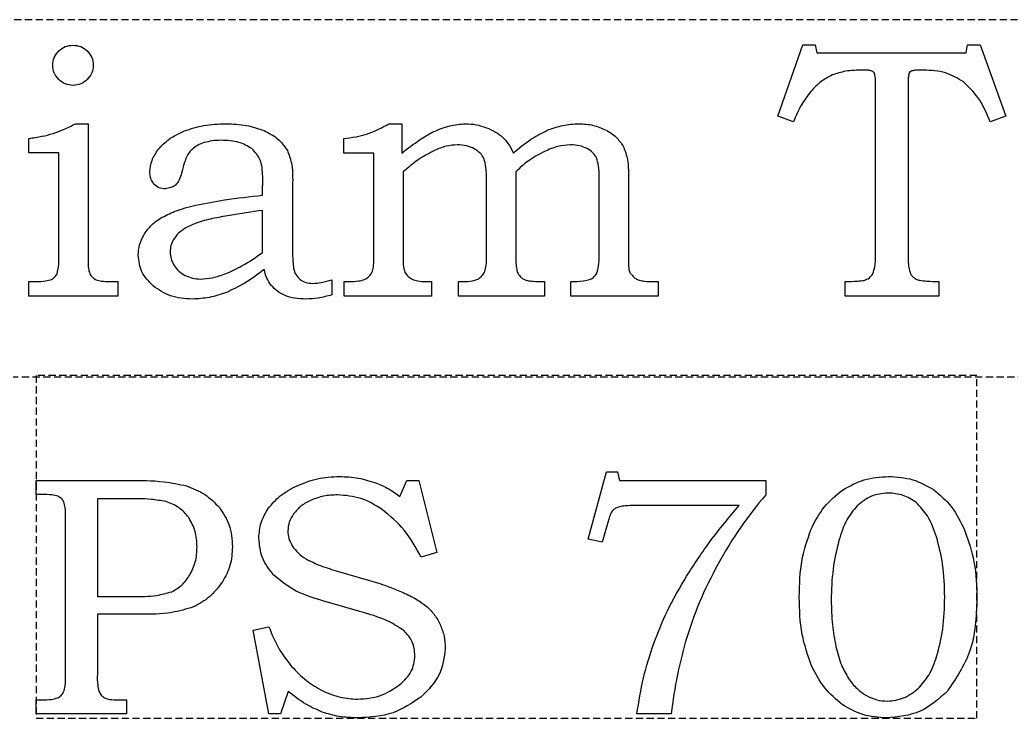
# Model space of a CAD drawing. Header units: millimetres. Extents: x -150 to 450, y -150 to 300.
# Drawn here: x 80.1 to 149.5, y 197.9 to 246.8 of the extents above; entities that cross this region are included whole.
import ezdxf

# ---------------------------------------------------------------- set-up
doc = ezdxf.new("R2010")
doc.units = ezdxf.units.MM
doc.linetypes.add('DASHED', pattern=[0.75, 0.5, -0.25])
doc.layers.get('0').update_dxf_attribs({"linetype": 'CONTINUOUS'})

msp = doc.modelspace()

# ---------------------------------------------------------------- linework, layer by layer
at = {"linetype": 'DASHED'}
for p, q in [((193.46, 246.77), (33.743, 246.77)), ((33.743, 221.77), (193.46, 221.77)), ((147.111, 221.854), (81.24, 221.854)), ((81.24, 221.854), (81.24, 197.854)), ((147.111, 197.854), (147.111, 221.854)), ((81.24, 197.854), (147.111, 197.854))]:
    msp.add_line(p, q, dxfattribs=at)
for p, q in [((133.176, 240.015), (134.934, 245.02)), ((134.934, 245.02), (135.788, 245.02)), ((135.788, 245.02), (135.91, 244.447)), ((135.91, 244.447), (146.36, 244.447)), ((146.36, 244.447), (146.457, 245.02)), ((146.457, 245.02), (147.348, 245.02)), ((147.348, 245.02), (149.143, 240.015)), ((140.012, 230.25), (140.012, 242.311)), ((142.295, 242.152), (142.295, 230.335)), ((83.994, 239.491), (84.885, 239.491)), ((84.885, 239.491), (84.885, 229.701)), ((105.952, 239.491), (106.858, 239.491)), ((106.858, 239.491), (106.858, 237.44)), ((134.275, 239.625), (133.176, 240.015)), ((149.143, 240.015), (148.044, 239.625)), ((80.722, 237.452), (80.722, 238.465)), ((102.78, 237.428), (102.78, 238.465)), ((82.834, 237.452), (80.722, 237.452)), ((82.834, 230.262), (82.834, 237.452)), ((104.892, 237.428), (102.78, 237.428)), ((104.892, 230.299), (104.892, 237.428)), ((106.943, 236.121), (106.943, 229.847)), ((114.829, 236.121), (114.829, 230.299)), ((97.102, 234.486), (97.104, 235.816)), ((99.204, 235.357), (99.204, 230.662)), ((112.778, 230.299), (112.778, 235.499)), ((120.664, 230.299), (120.664, 235.682)), ((122.715, 235.963), (122.715, 230.299)), ((97.096, 230.469), (97.096, 233.423)), ((80.722, 227.418), (80.722, 228.443)), ((80.722, 228.443), (81.223, 228.443)), ((86.399, 228.443), (86.972, 228.443)), ((86.972, 228.443), (86.972, 227.418)), ((101.95, 228.567), (101.95, 227.504)), ((102.805, 227.418), (102.805, 228.443)), ((102.805, 228.443), (103.133, 228.443)), ((108.481, 228.443), (108.933, 228.443)), ((108.933, 228.443), (108.933, 227.418)), ((110.825, 227.418), (110.825, 228.443)), ((110.825, 228.443), (111.167, 228.443)), ((116.831, 228.443), (116.831, 227.418)), ((118.686, 227.418), (118.686, 228.443)), ((124.414, 228.443), (124.802, 228.443)), ((124.802, 228.443), (124.802, 227.418)), ((137.888, 227.418), (137.888, 228.443)), ((144.455, 228.443), (144.455, 227.418)), ((86.972, 227.418), (80.722, 227.418)), ((108.933, 227.418), (102.805, 227.418)), ((116.831, 227.418), (110.825, 227.418)), ((124.802, 227.418), (118.686, 227.418)), ((144.455, 227.418), (137.888, 227.418)), ((81.25, 214.503), (87.713, 214.503)), ((81.25, 213.519), (81.25, 214.503)), ((106.703, 213.378), (107.196, 214.503)), ((107.196, 214.503), (108.042, 214.503)), ((108.042, 214.503), (109.293, 209.464)), ((119.887, 210.39), (121.176, 215.101)), ((121.176, 215.101), (121.949, 215.101)), ((121.949, 215.101), (122.09, 214.503)), ((122.09, 214.503), (132.332, 214.503)), ((132.332, 214.503), (132.332, 213.507)), ((81.637, 213.519), (81.25, 213.519)), ((85.527, 213.226), (85.527, 206.37)), ((87.582, 213.226), (85.527, 213.226)), ((130.469, 212.745), (123.168, 212.745)), ((83.301, 200.78), (83.301, 211.96)), ((121.34, 211.784), (121.281, 211.562)), ((121.281, 211.562), (120.883, 210.179)), ((120.883, 210.179), (119.887, 210.39)), ((109.293, 209.464), (108.203, 209.136)), ((102.253, 208.184), (105.31, 207.279)), ((85.527, 206.37), (88.051, 206.37)), ((104.242, 205.233), (101.313, 206.077)), ((88.519, 205.128), (85.527, 205.128)), ((85.527, 205.128), (85.527, 200.933)), ((96.449, 204.026), (97.539, 204.249)), ((97.537, 198.155), (96.449, 204.026)), ((98.899, 199.714), (98.359, 198.155)), ((81.25, 198.155), (81.25, 199.14)), ((81.25, 199.14), (81.637, 199.14)), ((87.016, 199.14), (87.578, 199.14)), ((87.578, 199.14), (87.578, 198.155)), ((87.578, 198.155), (81.25, 198.155)), ((98.359, 198.155), (97.537, 198.155)), ((125.711, 198.155), (123.309, 198.155))]:
    msp.add_line(p, q)
for points, knots in [([(82.407, 243.592), (82.424, 243.78), (82.458, 244.155), (82.701, 244.443), (82.822, 244.587)], [0, 0, 0, 0, 0.0551535, 0.1101328, 0.1101328, 0.1101328, 0.1101328]), ([(82.822, 244.587), (82.968, 244.706), (83.259, 244.945), (83.635, 244.979), (83.823, 244.996)], [0, 0, 0, 0, 0.0551011, 0.1103761, 0.1103761, 0.1103761, 0.1103761]), ([(83.823, 244.996), (84.011, 244.979), (84.387, 244.945), (84.678, 244.706), (84.824, 244.587)], [0, 0, 0, 0, 0.055275, 0.1103761, 0.1103761, 0.1103761, 0.1103761]), ([(84.824, 244.587), (84.945, 244.443), (85.187, 244.155), (85.222, 243.78), (85.239, 243.592)], [0, 0, 0, 0, 0.0549793, 0.1101328, 0.1101328, 0.1101328, 0.1101328]), ([(82.822, 242.591), (82.701, 242.737), (82.459, 243.027), (82.424, 243.404), (82.407, 243.592)], [0, 0, 0, 0, 0.0553572, 0.1106606, 0.1106606, 0.1106606, 0.1106606]), ([(85.239, 243.592), (85.222, 243.404), (85.187, 243.027), (84.945, 242.737), (84.824, 242.591)], [0, 0, 0, 0, 0.0553034, 0.1106606, 0.1106606, 0.1106606, 0.1106606]), ([(139.121, 243.25), (138.718, 243.243), (137.99, 243.231), (137.299, 243.008), (136.991, 242.909)], [0, 0, 0, 0, 0.1200859, 0.2167771, 0.2167771, 0.2167771, 0.2167771]), ([(139.749, 243.183), (139.672, 243.203), (139.466, 243.254), (139.253, 243.252), (139.121, 243.25)], [0, 0, 0, 0, 0.0238813, 0.06343709, 0.06343709, 0.06343709, 0.06343709]), ([(139.957, 242.994), (139.933, 243.033), (139.883, 243.116), (139.796, 243.16), (139.749, 243.183)], [0, 0, 0, 0, 0.01342091, 0.02857126, 0.02857126, 0.02857126, 0.02857126]), ([(140.012, 242.311), (140.014, 242.462), (140.018, 242.692), (139.973, 242.917), (139.957, 242.994)], [0, 0, 0, 0, 0.04514161, 0.06867691, 0.06867691, 0.06867691, 0.06867691]), ([(142.35, 243.006), (142.334, 242.913), (142.287, 242.63), (142.291, 242.344), (142.295, 242.152)], [0, 0, 0, 0, 0.02837684, 0.08576632, 0.08576632, 0.08576632, 0.08576632]), ([(143.381, 243.25), (143.192, 243.253), (142.909, 243.258), (142.631, 243.211), (142.539, 243.195)], [0, 0, 0, 0, 0.05647422, 0.08454915, 0.08454915, 0.08454915, 0.08454915]), ([(146.164, 242.439), (145.761, 242.675), (144.904, 243.178), (143.909, 243.225), (143.381, 243.25)], [0, 0, 0, 0, 0.1380516, 0.2937984, 0.2937984, 0.2937984, 0.2937984]), ([(83.823, 242.176), (83.635, 242.193), (83.258, 242.228), (82.967, 242.47), (82.822, 242.591)], [0, 0, 0, 0, 0.0553034, 0.1106606, 0.1106606, 0.1106606, 0.1106606]), ([(84.824, 242.591), (84.678, 242.47), (84.388, 242.228), (84.011, 242.193), (83.823, 242.176)], [0, 0, 0, 0, 0.0553572, 0.1106606, 0.1106606, 0.1106606, 0.1106606]), ([(136.991, 242.909), (136.722, 242.768), (136.153, 242.469), (135.714, 241.998), (135.483, 241.749)], [0, 0, 0, 0, 0.090309, 0.1914328, 0.1914328, 0.1914328, 0.1914328]), ([(148.044, 239.625), (147.795, 240.22), (147.349, 241.284), (146.526, 242.086), (146.164, 242.439)], [0, 0, 0, 0, 0.1912111, 0.3414482, 0.3414482, 0.3414482, 0.3414482]), ([(135.483, 241.749), (135.251, 241.443), (134.754, 240.789), (134.441, 240.03), (134.275, 239.625)], [0, 0, 0, 0, 0.1146296, 0.2452879, 0.2452879, 0.2452879, 0.2452879]), ([(82.425, 238.803), (82.673, 238.891), (83.212, 239.084), (83.72, 239.348), (83.994, 239.491)], [0, 0, 0, 0, 0.0788574, 0.1714518, 0.1714518, 0.1714518, 0.1714518]), ([(91.629, 238.984), (92.072, 239.132), (93.012, 239.445), (94.003, 239.475), (94.528, 239.491)], [0, 0, 0, 0, 0.1391088, 0.2957191, 0.2957191, 0.2957191, 0.2957191]), ([(94.528, 239.491), (95.017, 239.476), (95.933, 239.45), (96.798, 239.149), (97.202, 239.009)], [0, 0, 0, 0, 0.1454577, 0.2730525, 0.2730525, 0.2730525, 0.2730525]), ([(104.384, 238.768), (104.632, 238.858), (105.174, 239.056), (105.678, 239.338), (105.952, 239.491)], [0, 0, 0, 0, 0.0789388, 0.1728314, 0.1728314, 0.1728314, 0.1728314]), ([(109.03, 238.917), (109.414, 239.084), (110.144, 239.402), (110.937, 239.462), (111.313, 239.491)], [0, 0, 0, 0, 0.1245514, 0.2368602, 0.2368602, 0.2368602, 0.2368602]), ([(111.313, 239.491), (111.561, 239.479), (112.06, 239.455), (112.533, 239.296), (112.772, 239.216)], [0, 0, 0, 0, 0.0740191, 0.1490753, 0.1490753, 0.1490753, 0.1490753]), ([(117.032, 239.033), (117.395, 239.166), (118.111, 239.43), (118.872, 239.47), (119.248, 239.491)], [0, 0, 0, 0, 0.1152484, 0.2273757, 0.2273757, 0.2273757, 0.2273757]), ([(119.248, 239.491), (119.59, 239.475), (120.251, 239.444), (120.855, 239.175), (121.146, 239.045)], [0, 0, 0, 0, 0.1017772, 0.1965196, 0.1965196, 0.1965196, 0.1965196]), ([(80.722, 238.465), (81.035, 238.506), (81.61, 238.58), (82.169, 238.733), (82.425, 238.803)], [0, 0, 0, 0, 0.0943474, 0.1737845, 0.1737845, 0.1737845, 0.1737845]), ([(89.804, 237.702), (90.044, 237.955), (90.565, 238.504), (91.256, 238.816), (91.629, 238.984)], [0, 0, 0, 0, 0.1035262, 0.2249058, 0.2249058, 0.2249058, 0.2249058]), ([(97.202, 239.009), (97.544, 238.837), (98.202, 238.507), (98.631, 237.911), (98.838, 237.625)], [0, 0, 0, 0, 0.1128854, 0.2171087, 0.2171087, 0.2171087, 0.2171087]), ([(106.858, 237.44), (107.262, 237.758), (107.953, 238.302), (108.715, 238.737), (109.03, 238.917)], [0, 0, 0, 0, 0.1542382, 0.2630474, 0.2630474, 0.2630474, 0.2630474]), ([(112.772, 239.216), (112.993, 239.124), (113.407, 238.951), (113.756, 238.67), (113.919, 238.538)], [0, 0, 0, 0, 0.0713232, 0.1338561, 0.1338561, 0.1338561, 0.1338561]), ([(114.658, 237.44), (115.057, 237.781), (115.787, 238.405), (116.643, 238.837), (117.032, 239.033)], [0, 0, 0, 0, 0.1567405, 0.2868372, 0.2868372, 0.2868372, 0.2868372]), ([(121.146, 239.045), (121.398, 238.894), (121.877, 238.606), (122.193, 238.146), (122.342, 237.928)], [0, 0, 0, 0, 0.0870416, 0.1653733, 0.1653733, 0.1653733, 0.1653733]), ([(93.006, 238.166), (92.847, 238.109), (92.547, 238.003), (92.297, 237.806), (92.18, 237.714)], [0, 0, 0, 0, 0.05028474, 0.09467645, 0.09467645, 0.09467645, 0.09467645]), ([(94.205, 238.331), (93.99, 238.326), (93.583, 238.316), (93.191, 238.214), (93.006, 238.166)], [0, 0, 0, 0, 0.0643477, 0.1213646, 0.1213646, 0.1213646, 0.1213646]), ([(96.346, 237.751), (96.048, 237.92), (95.386, 238.294), (94.624, 238.318), (94.205, 238.331)], [0, 0, 0, 0, 0.1012593, 0.2247578, 0.2247578, 0.2247578, 0.2247578]), ([(102.78, 238.465), (103.069, 238.497), (103.611, 238.557), (104.138, 238.7), (104.384, 238.768)], [0, 0, 0, 0, 0.0868244, 0.1634423, 0.1634423, 0.1634423, 0.1634423]), ([(113.919, 238.538), (114.061, 238.385), (114.365, 238.058), (114.556, 237.654), (114.658, 237.44)], [0, 0, 0, 0, 0.062265, 0.1330673, 0.1330673, 0.1330673, 0.1330673]), ([(89.206, 236.121), (89.236, 236.395), (89.299, 236.972), (89.63, 237.45), (89.804, 237.702)], [0, 0, 0, 0, 0.0811924, 0.1714136, 0.1714136, 0.1714136, 0.1714136]), ([(92.18, 237.714), (92.084, 237.617), (91.894, 237.425), (91.778, 237.181), (91.721, 237.061)], [0, 0, 0, 0, 0.0409062, 0.08032327, 0.08032327, 0.08032327, 0.08032327]), ([(97.104, 235.816), (97.088, 236.223), (97.057, 236.961), (96.566, 237.506), (96.346, 237.751)], [0, 0, 0, 0, 0.1176573, 0.2136819, 0.2136819, 0.2136819, 0.2136819]), ([(98.838, 237.625), (98.943, 237.335), (99.209, 236.606), (99.206, 235.826), (99.204, 235.357)], [0, 0, 0, 0, 0.0919957, 0.2312997, 0.2312997, 0.2312997, 0.2312997]), ([(109.145, 237.623), (108.752, 237.416), (107.962, 236.999), (107.284, 236.415), (106.943, 236.121)], [0, 0, 0, 0, 0.1326912, 0.267265, 0.267265, 0.267265, 0.267265]), ([(110.747, 238.013), (110.478, 237.995), (109.921, 237.958), (109.409, 237.737), (109.145, 237.623)], [0, 0, 0, 0, 0.0804177, 0.16602, 0.16602, 0.16602, 0.16602]), ([(111.922, 237.733), (111.743, 237.815), (111.371, 237.985), (110.961, 238.004), (110.747, 238.013)], [0, 0, 0, 0, 0.0583643, 0.1217467, 0.1217467, 0.1217467, 0.1217467]), ([(112.601, 237.049), (112.523, 237.181), (112.355, 237.466), (112.073, 237.64), (111.922, 237.733)], [0, 0, 0, 0, 0.04532107, 0.09763876, 0.09763876, 0.09763876, 0.09763876]), ([(116.835, 237.55), (116.443, 237.342), (115.711, 236.954), (115.109, 236.386), (114.829, 236.121)], [0, 0, 0, 0, 0.1322531, 0.2472532, 0.2472532, 0.2472532, 0.2472532]), ([(118.658, 238.013), (118.357, 237.99), (117.723, 237.942), (117.141, 237.685), (116.835, 237.55)], [0, 0, 0, 0, 0.0897493, 0.1892958, 0.1892958, 0.1892958, 0.1892958]), ([(119.826, 237.751), (119.653, 237.828), (119.281, 237.991), (118.874, 238.006), (118.658, 238.013)], [0, 0, 0, 0, 0.0563052, 0.1207129, 0.1207129, 0.1207129, 0.1207129]), ([(120.48, 237.098), (120.403, 237.225), (120.238, 237.496), (119.969, 237.663), (119.826, 237.751)], [0, 0, 0, 0, 0.04402073, 0.0936171, 0.0936171, 0.0936171, 0.0936171]), ([(122.342, 237.928), (122.45, 237.655), (122.7, 237.026), (122.709, 236.347), (122.715, 235.963)], [0, 0, 0, 0, 0.0872895, 0.2015, 0.2015, 0.2015, 0.2015]), ([(91.721, 237.061), (91.686, 236.953), (91.574, 236.611), (91.487, 236.262), (91.428, 236.024)], [0, 0, 0, 0, 0.034267, 0.1078584, 0.1078584, 0.1078584, 0.1078584]), ([(112.778, 235.499), (112.78, 235.822), (112.784, 236.347), (112.652, 236.854), (112.601, 237.049)], [0, 0, 0, 0, 0.0962326, 0.1566153, 0.1566153, 0.1566153, 0.1566153]), ([(120.664, 235.682), (120.665, 235.973), (120.667, 236.455), (120.533, 236.916), (120.48, 237.098)], [0, 0, 0, 0, 0.0867912, 0.1434204, 0.1434204, 0.1434204, 0.1434204]), ([(89.505, 235.249), (89.418, 235.371), (89.233, 235.631), (89.215, 235.952), (89.206, 236.121)], [0, 0, 0, 0, 0.04412139, 0.09397118, 0.09397118, 0.09397118, 0.09397118]), ([(91.428, 236.024), (91.327, 235.704), (91.142, 235.122), (90.557, 234.986), (90.293, 234.925)], [0, 0, 0, 0, 0.0926755, 0.1689017, 0.1689017, 0.1689017, 0.1689017]), ([(90.293, 234.925), (90.139, 234.937), (89.841, 234.96), (89.615, 235.154), (89.505, 235.249)], [0, 0, 0, 0, 0.04483332, 0.08712247, 0.08712247, 0.08712247, 0.08712247]), ([(92.421, 233.778), (93.091, 233.91), (94.641, 234.217), (96.211, 234.388), (97.102, 234.486)], [0, 0, 0, 0, 0.2047579, 0.4735999, 0.4735999, 0.4735999, 0.4735999]), ([(89.947, 232.874), (90.28, 233.047), (91.064, 233.455), (91.926, 233.66), (92.421, 233.778)], [0, 0, 0, 0, 0.1121767, 0.2643152, 0.2643152, 0.2643152, 0.2643152]), ([(97.096, 233.423), (96.33, 233.314), (95.158, 233.146), (93.994, 232.926), (93.59, 232.85)], [0, 0, 0, 0, 0.231981, 0.3552327, 0.3552327, 0.3552327, 0.3552327]), ([(88.773, 231.69), (88.925, 231.911), (89.243, 232.377), (89.704, 232.703), (89.947, 232.874)], [0, 0, 0, 0, 0.0796925, 0.167882, 0.167882, 0.167882, 0.167882]), ([(93.59, 232.85), (93.203, 232.76), (92.542, 232.607), (91.936, 232.304), (91.685, 232.178)], [0, 0, 0, 0, 0.1186128, 0.2026349, 0.2026349, 0.2026349, 0.2026349]), ([(91.685, 232.178), (91.512, 232.061), (91.193, 231.846), (90.969, 231.534), (90.866, 231.391)], [0, 0, 0, 0, 0.0621331, 0.11435, 0.11435, 0.11435, 0.11435]), ([(88.388, 230.274), (88.405, 230.521), (88.439, 231.018), (88.661, 231.465), (88.773, 231.69)], [0, 0, 0, 0, 0.0732668, 0.148037, 0.148037, 0.148037, 0.148037]), ([(90.866, 231.391), (90.795, 231.249), (90.654, 230.966), (90.633, 230.651), (90.622, 230.494)], [0, 0, 0, 0, 0.04718138, 0.0938146, 0.0938146, 0.0938146, 0.0938146]), ([(90.622, 230.494), (90.635, 230.335), (90.661, 230.008), (90.817, 229.72), (90.897, 229.572)], [0, 0, 0, 0, 0.04734574, 0.09713228, 0.09713228, 0.09713228, 0.09713228]), ([(94.531, 228.993), (94.917, 229.169), (95.817, 229.582), (96.631, 230.147), (97.096, 230.469)], [0, 0, 0, 0, 0.127135, 0.2965122, 0.2965122, 0.2965122, 0.2965122]), ([(99.204, 230.662), (99.202, 230.387), (99.2, 229.95), (99.247, 229.517), (99.265, 229.358)], [0, 0, 0, 0, 0.0826357, 0.1307142, 0.1307142, 0.1307142, 0.1307142]), ([(82.718, 229.005), (82.751, 229.154), (82.844, 229.567), (82.838, 229.991), (82.834, 230.262)], [0, 0, 0, 0, 0.0456962, 0.1266197, 0.1266197, 0.1266197, 0.1266197]), ([(89.438, 228.126), (89.132, 228.437), (88.541, 229.037), (88.438, 229.872), (88.388, 230.274)], [0, 0, 0, 0, 0.1268739, 0.2451782, 0.2451782, 0.2451782, 0.2451782]), ([(104.795, 229.163), (104.823, 229.294), (104.902, 229.668), (104.896, 230.05), (104.892, 230.299)], [0, 0, 0, 0, 0.0400354, 0.1142328, 0.1142328, 0.1142328, 0.1142328]), ([(106.943, 229.847), (106.944, 229.682), (106.946, 229.398), (107.051, 229.134), (107.096, 229.023)], [0, 0, 0, 0, 0.04882479, 0.08443568, 0.08443568, 0.08443568, 0.08443568]), ([(112.656, 229.139), (112.691, 229.282), (112.784, 229.662), (112.78, 230.054), (112.778, 230.299)], [0, 0, 0, 0, 0.043993, 0.1169938, 0.1169938, 0.1169938, 0.1169938]), ([(114.829, 230.299), (114.827, 230.065), (114.824, 229.695), (114.885, 229.329), (114.908, 229.194)], [0, 0, 0, 0, 0.0697609, 0.1109342, 0.1109342, 0.1109342, 0.1109342]), ([(120.511, 229.054), (120.555, 229.209), (120.67, 229.615), (120.666, 230.038), (120.664, 230.299)], [0, 0, 0, 0, 0.0483704, 0.1259788, 0.1259788, 0.1259788, 0.1259788]), ([(122.715, 230.299), (122.712, 230.063), (122.708, 229.717), (122.741, 229.372), (122.751, 229.261)], [0, 0, 0, 0, 0.0705015, 0.1038777, 0.1038777, 0.1038777, 0.1038777]), ([(139.829, 228.984), (139.882, 229.146), (140.016, 229.555), (140.013, 229.988), (140.012, 230.25)], [0, 0, 0, 0, 0.0507455, 0.1286189, 0.1286189, 0.1286189, 0.1286189]), ([(142.295, 230.335), (142.293, 230.099), (142.291, 229.718), (142.36, 229.343), (142.386, 229.2)], [0, 0, 0, 0, 0.0705328, 0.1141069, 0.1141069, 0.1141069, 0.1141069]), ([(84.885, 229.701), (84.887, 229.549), (84.89, 229.283), (84.989, 229.037), (85.031, 228.931)], [0, 0, 0, 0, 0.04501007, 0.07888458, 0.07888458, 0.07888458, 0.07888458]), ([(90.897, 229.572), (91, 229.431), (91.209, 229.143), (91.516, 228.962), (91.673, 228.87)], [0, 0, 0, 0, 0.0518075, 0.1056279, 0.1056279, 0.1056279, 0.1056279]), ([(97.214, 229.285), (96.76, 228.941), (95.933, 228.312), (94.991, 227.873), (94.565, 227.674)], [0, 0, 0, 0, 0.1702566, 0.3108314, 0.3108314, 0.3108314, 0.3108314]), ([(97.702, 228.169), (97.587, 228.335), (97.351, 228.675), (97.26, 229.079), (97.214, 229.285)], [0, 0, 0, 0, 0.0601098, 0.1229272, 0.1229272, 0.1229272, 0.1229272]), ([(99.265, 229.358), (99.314, 229.197), (99.406, 228.895), (99.63, 228.674), (99.735, 228.571)], [0, 0, 0, 0, 0.04945462, 0.09290689, 0.09290689, 0.09290689, 0.09290689]), ([(104.237, 228.577), (104.357, 228.648), (104.6, 228.79), (104.73, 229.038), (104.795, 229.163)], [0, 0, 0, 0, 0.04099304, 0.08240005, 0.08240005, 0.08240005, 0.08240005]), ([(112.186, 228.614), (112.281, 228.681), (112.479, 228.819), (112.595, 229.03), (112.656, 229.139)], [0, 0, 0, 0, 0.03438784, 0.07129172, 0.07129172, 0.07129172, 0.07129172]), ([(114.908, 229.194), (114.939, 229.11), (114.999, 228.946), (115.118, 228.818), (115.177, 228.754)], [0, 0, 0, 0, 0.02636902, 0.0519638, 0.0519638, 0.0519638, 0.0519638]), ([(122.751, 229.261), (122.778, 229.183), (122.836, 229.02), (122.951, 228.89), (123.012, 228.822)], [0, 0, 0, 0, 0.02452154, 0.05153655, 0.05153655, 0.05153655, 0.05153655]), ([(142.386, 229.2), (142.418, 229.11), (142.476, 228.943), (142.594, 228.81), (142.649, 228.748)], [0, 0, 0, 0, 0.02823041, 0.05268116, 0.05268116, 0.05268116, 0.05268116]), ([(81.223, 228.443), (81.453, 228.441), (81.827, 228.438), (82.184, 228.547), (82.321, 228.59)], [0, 0, 0, 0, 0.0684574, 0.1113908, 0.1113908, 0.1113908, 0.1113908]), ([(82.321, 228.59), (82.408, 228.643), (82.577, 228.746), (82.672, 228.92), (82.718, 229.005)], [0, 0, 0, 0, 0.02978592, 0.05831006, 0.05831006, 0.05831006, 0.05831006]), ([(85.031, 228.931), (85.085, 228.852), (85.191, 228.694), (85.357, 228.604), (85.44, 228.559)], [0, 0, 0, 0, 0.02823907, 0.05604609, 0.05604609, 0.05604609, 0.05604609]), ([(85.44, 228.559), (85.563, 228.526), (85.876, 228.441), (86.201, 228.442), (86.399, 228.443)], [0, 0, 0, 0, 0.03808528, 0.09690311, 0.09690311, 0.09690311, 0.09690311]), ([(91.673, 228.87), (91.842, 228.796), (92.181, 228.646), (92.551, 228.625), (92.736, 228.614)], [0, 0, 0, 0, 0.0550775, 0.1101165, 0.1101165, 0.1101165, 0.1101165]), ([(92.736, 228.614), (93.02, 228.634), (93.635, 228.678), (94.218, 228.882), (94.531, 228.993)], [0, 0, 0, 0, 0.0851064, 0.1842259, 0.1842259, 0.1842259, 0.1842259]), ([(99.735, 228.571), (99.86, 228.495), (100.127, 228.332), (100.441, 228.317), (100.608, 228.309)], [0, 0, 0, 0, 0.04332361, 0.09243842, 0.09243842, 0.09243842, 0.09243842]), ([(100.608, 228.309), (100.814, 228.323), (101.272, 228.355), (101.71, 228.492), (101.95, 228.567)], [0, 0, 0, 0, 0.0619827, 0.1371528, 0.1371528, 0.1371528, 0.1371528]), ([(103.133, 228.443), (103.366, 228.441), (103.741, 228.437), (104.101, 228.539), (104.237, 228.577)], [0, 0, 0, 0, 0.0695562, 0.1117364, 0.1117364, 0.1117364, 0.1117364]), ([(107.096, 229.023), (107.156, 228.939), (107.284, 228.761), (107.477, 228.657), (107.578, 228.602)], [0, 0, 0, 0, 0.03077059, 0.06475695, 0.06475695, 0.06475695, 0.06475695]), ([(107.578, 228.602), (107.707, 228.556), (107.998, 228.452), (108.308, 228.446), (108.481, 228.443)], [0, 0, 0, 0, 0.04083544, 0.09225824, 0.09225824, 0.09225824, 0.09225824]), ([(111.167, 228.443), (111.374, 228.443), (111.725, 228.443), (112.052, 228.565), (112.186, 228.614)], [0, 0, 0, 0, 0.0616412, 0.1040598, 0.1040598, 0.1040598, 0.1040598]), ([(115.616, 228.51), (115.759, 228.491), (116.162, 228.437), (116.568, 228.441), (116.831, 228.443)], [0, 0, 0, 0, 0.0431719, 0.1217725, 0.1217725, 0.1217725, 0.1217725]), ([(118.686, 228.443), (118.977, 228.443), (119.437, 228.443), (119.883, 228.555), (120.047, 228.596)], [0, 0, 0, 0, 0.0866304, 0.1373911, 0.1373911, 0.1373911, 0.1373911]), ([(120.047, 228.596), (120.145, 228.65), (120.341, 228.761), (120.454, 228.955), (120.511, 229.054)], [0, 0, 0, 0, 0.03284186, 0.06624328, 0.06624328, 0.06624328, 0.06624328]), ([(123.012, 228.822), (123.08, 228.758), (123.214, 228.632), (123.384, 228.563), (123.467, 228.529)], [0, 0, 0, 0, 0.02776451, 0.05452608, 0.05452608, 0.05452608, 0.05452608]), ([(123.467, 228.529), (123.588, 228.504), (123.9, 228.441), (124.219, 228.442), (124.414, 228.443)], [0, 0, 0, 0, 0.03696628, 0.09526063, 0.09526063, 0.09526063, 0.09526063]), ([(137.888, 228.443), (138.18, 228.444), (138.625, 228.445), (139.067, 228.498), (139.218, 228.517)], [0, 0, 0, 0, 0.0876199, 0.1333571, 0.1333571, 0.1333571, 0.1333571]), ([(139.218, 228.517), (139.349, 228.565), (139.602, 228.657), (139.755, 228.878), (139.829, 228.984)], [0, 0, 0, 0, 0.04072427, 0.07853885, 0.07853885, 0.07853885, 0.07853885]), ([(142.649, 228.748), (142.714, 228.699), (142.855, 228.591), (143.027, 228.547), (143.119, 228.523)], [0, 0, 0, 0, 0.02441883, 0.05259847, 0.05259847, 0.05259847, 0.05259847]), ([(143.119, 228.523), (143.28, 228.502), (143.723, 228.447), (144.17, 228.445), (144.455, 228.443)], [0, 0, 0, 0, 0.0486643, 0.1340004, 0.1340004, 0.1340004, 0.1340004]), ([(92.173, 227.21), (91.648, 227.24), (90.65, 227.296), (89.828, 227.859), (89.438, 228.126)], [0, 0, 0, 0, 0.154295, 0.2932894, 0.2932894, 0.2932894, 0.2932894]), ([(98.673, 227.454), (98.485, 227.544), (98.116, 227.72), (97.839, 228.021), (97.702, 228.169)], [0, 0, 0, 0, 0.0616836, 0.121472, 0.121472, 0.121472, 0.121472]), ([(94.565, 227.674), (94.172, 227.539), (93.396, 227.272), (92.577, 227.231), (92.173, 227.21)], [0, 0, 0, 0, 0.123999, 0.2447962, 0.2447962, 0.2447962, 0.2447962]), ([(100.131, 227.21), (99.863, 227.217), (99.365, 227.229), (98.891, 227.383), (98.673, 227.454)], [0, 0, 0, 0, 0.0800365, 0.1485974, 0.1485974, 0.1485974, 0.1485974]), ([(101.95, 227.504), (101.632, 227.418), (101.035, 227.258), (100.419, 227.226), (100.131, 227.21)], [0, 0, 0, 0, 0.0986159, 0.1846834, 0.1846834, 0.1846834, 0.1846834]), ([(87.713, 214.503), (88.545, 214.507), (89.912, 214.513), (91.248, 214.236), (91.771, 214.128)], [0, 0, 0, 0, 0.2488293, 0.4084901, 0.4084901, 0.4084901, 0.4084901]), ([(99.508, 214.14), (99.977, 214.328), (100.932, 214.711), (101.961, 214.759), (102.484, 214.784)], [0, 0, 0, 0, 0.150365, 0.3064722, 0.3064722, 0.3064722, 0.3064722]), ([(102.484, 214.784), (102.931, 214.765), (103.82, 214.727), (104.666, 214.452), (105.086, 214.315)], [0, 0, 0, 0, 0.133523, 0.2654424, 0.2654424, 0.2654424, 0.2654424]), ([(137.711, 213.835), (138.202, 214.112), (139.203, 214.676), (140.35, 214.748), (140.934, 214.784)], [0, 0, 0, 0, 0.1668312, 0.339853, 0.339853, 0.339853, 0.339853]), ([(140.934, 214.784), (141.51, 214.75), (142.632, 214.684), (143.61, 214.133), (144.086, 213.864)], [0, 0, 0, 0, 0.1706008, 0.3322549, 0.3322549, 0.3322549, 0.3322549]), ([(91.771, 214.128), (92.214, 213.955), (93.092, 213.613), (93.75, 212.938), (94.076, 212.605)], [0, 0, 0, 0, 0.1409803, 0.279129, 0.279129, 0.279129, 0.279129]), ([(97.492, 212.54), (97.754, 212.852), (98.316, 213.521), (99.093, 213.924), (99.508, 214.14)], [0, 0, 0, 0, 0.1209206, 0.259572, 0.259572, 0.259572, 0.259572]), ([(105.086, 214.315), (105.374, 214.194), (105.952, 213.949), (106.452, 213.569), (106.703, 213.378)], [0, 0, 0, 0, 0.0933094, 0.1875853, 0.1875853, 0.1875853, 0.1875853]), ([(135.49, 211.058), (135.775, 211.623), (136.322, 212.706), (137.262, 213.47), (137.711, 213.835)], [0, 0, 0, 0, 0.1874343, 0.3591828, 0.3591828, 0.3591828, 0.3591828]), ([(144.086, 213.864), (144.523, 213.493), (145.464, 212.693), (145.994, 211.575), (146.277, 210.976)], [0, 0, 0, 0, 0.169998, 0.3662798, 0.3662798, 0.3662798, 0.3662798]), ([(82.768, 213.395), (82.626, 213.43), (82.256, 213.524), (81.873, 213.521), (81.637, 213.519)], [0, 0, 0, 0, 0.0436291, 0.1141562, 0.1141562, 0.1141562, 0.1141562]), ([(83.178, 213.005), (83.129, 213.088), (83.03, 213.257), (82.856, 213.348), (82.768, 213.395)], [0, 0, 0, 0, 0.02827258, 0.05759297, 0.05759297, 0.05759297, 0.05759297]), ([(90.328, 213.026), (89.983, 213.084), (89.074, 213.234), (88.153, 213.229), (87.582, 213.226)], [0, 0, 0, 0, 0.1049493, 0.2758181, 0.2758181, 0.2758181, 0.2758181]), ([(100.502, 213.127), (100.251, 213.001), (99.777, 212.765), (99.434, 212.362), (99.273, 212.173)], [0, 0, 0, 0, 0.0832175, 0.1569704, 0.1569704, 0.1569704, 0.1569704]), ([(102.351, 213.495), (102.022, 213.482), (101.386, 213.457), (100.789, 213.234), (100.502, 213.127)], [0, 0, 0, 0, 0.0981636, 0.1896358, 0.1896358, 0.1896358, 0.1896358]), ([(105.464, 212.476), (104.985, 212.773), (104.029, 213.365), (102.909, 213.452), (102.351, 213.495)], [0, 0, 0, 0, 0.1666425, 0.3318905, 0.3318905, 0.3318905, 0.3318905]), ([(132.332, 213.507), (131.727, 212.765), (130.487, 211.242), (129.503, 209.543), (128.998, 208.673)], [0, 0, 0, 0, 0.2867585, 0.5880408, 0.5880408, 0.5880408, 0.5880408]), ([(140.875, 213.624), (140.479, 213.585), (139.675, 213.505), (139.048, 212.993), (138.731, 212.733)], [0, 0, 0, 0, 0.1166945, 0.2368704, 0.2368704, 0.2368704, 0.2368704]), ([(142.873, 212.956), (142.576, 213.151), (141.97, 213.549), (141.245, 213.599), (140.875, 213.624)], [0, 0, 0, 0, 0.1046202, 0.2138633, 0.2138633, 0.2138633, 0.2138633]), ([(83.301, 211.96), (83.303, 212.179), (83.306, 212.533), (83.213, 212.874), (83.178, 213.005)], [0, 0, 0, 0, 0.065162, 0.105637, 0.105637, 0.105637, 0.105637]), ([(91.925, 211.907), (91.71, 212.161), (91.276, 212.673), (90.646, 212.908), (90.328, 213.026)], [0, 0, 0, 0, 0.0979658, 0.1978966, 0.1978966, 0.1978966, 0.1978966]), ([(94.076, 212.605), (94.34, 212.209), (94.896, 211.381), (94.954, 210.384), (94.984, 209.862)], [0, 0, 0, 0, 0.1401565, 0.2936062, 0.2936062, 0.2936062, 0.2936062]), ([(96.836, 210.46), (96.864, 210.829), (96.921, 211.573), (97.301, 212.216), (97.492, 212.54)], [0, 0, 0, 0, 0.1094881, 0.2207254, 0.2207254, 0.2207254, 0.2207254]), ([(108.203, 209.136), (107.841, 209.799), (107.137, 211.085), (106.011, 212.022), (105.464, 212.476)], [0, 0, 0, 0, 0.2243243, 0.4353876, 0.4353876, 0.4353876, 0.4353876]), ([(122.078, 212.663), (121.988, 212.634), (121.818, 212.579), (121.684, 212.461), (121.621, 212.405)], [0, 0, 0, 0, 0.02812672, 0.05297392, 0.05297392, 0.05297392, 0.05297392]), ([(123.168, 212.745), (122.944, 212.746), (122.578, 212.748), (122.218, 212.687), (122.078, 212.663)], [0, 0, 0, 0, 0.0671209, 0.1094647, 0.1094647, 0.1094647, 0.1094647]), ([(126.783, 207.794), (127.327, 208.632), (128.449, 210.361), (129.782, 211.934), (130.469, 212.745)], [0, 0, 0, 0, 0.299312, 0.6177898, 0.6177898, 0.6177898, 0.6177898]), ([(138.731, 212.733), (138.468, 212.413), (137.878, 211.69), (137.605, 210.794), (137.453, 210.296)], [0, 0, 0, 0, 0.1231199, 0.27753, 0.27753, 0.27753, 0.27753]), ([(144.285, 210.554), (144.108, 211.065), (143.796, 211.964), (143.151, 212.657), (142.873, 212.956)], [0, 0, 0, 0, 0.1601293, 0.2813464, 0.2813464, 0.2813464, 0.2813464]), ([(92.512, 209.851), (92.493, 210.236), (92.457, 210.968), (92.096, 211.605), (91.925, 211.907)], [0, 0, 0, 0, 0.1138887, 0.2165322, 0.2165322, 0.2165322, 0.2165322]), ([(99.273, 212.173), (99.154, 211.982), (98.925, 211.615), (98.883, 211.186), (98.863, 210.98)], [0, 0, 0, 0, 0.0665909, 0.1277126, 0.1277126, 0.1277126, 0.1277126]), ([(121.621, 212.405), (121.566, 212.326), (121.435, 212.137), (121.375, 211.914), (121.34, 211.784)], [0, 0, 0, 0, 0.02869456, 0.06862532, 0.06862532, 0.06862532, 0.06862532]), ([(134.676, 206.335), (134.695, 207.22), (134.73, 208.837), (135.253, 210.366), (135.49, 211.058)], [0, 0, 0, 0, 0.2635805, 0.4817777, 0.4817777, 0.4817777, 0.4817777]), ([(97.844, 207.905), (97.55, 208.287), (96.969, 209.043), (96.88, 209.991), (96.836, 210.46)], [0, 0, 0, 0, 0.1414247, 0.2796773, 0.2796773, 0.2796773, 0.2796773]), ([(98.863, 210.98), (98.878, 210.796), (98.907, 210.419), (99.088, 210.086), (99.18, 209.915)], [0, 0, 0, 0, 0.0546838, 0.1121696, 0.1121696, 0.1121696, 0.1121696]), ([(144.859, 206.335), (144.844, 207.105), (144.815, 208.535), (144.452, 209.916), (144.285, 210.554)], [0, 0, 0, 0, 0.2301356, 0.4270892, 0.4270892, 0.4270892, 0.4270892]), ([(146.277, 210.976), (146.523, 210.256), (147.051, 208.712), (147.097, 207.079), (147.121, 206.206)], [0, 0, 0, 0, 0.2266876, 0.4868215, 0.4868215, 0.4868215, 0.4868215]), ([(92.007, 207.888), (92.154, 208.185), (92.46, 208.804), (92.494, 209.493), (92.512, 209.851)], [0, 0, 0, 0, 0.0985288, 0.2046044, 0.2046044, 0.2046044, 0.2046044]), ([(94.984, 209.862), (94.96, 209.412), (94.912, 208.543), (94.494, 207.781), (94.292, 207.413)], [0, 0, 0, 0, 0.1332577, 0.2574285, 0.2574285, 0.2574285, 0.2574285]), ([(99.18, 209.915), (99.305, 209.745), (99.57, 209.385), (99.944, 209.139), (100.142, 209.009)], [0, 0, 0, 0, 0.062712, 0.1331028, 0.1331028, 0.1331028, 0.1331028]), ([(137.453, 210.296), (137.296, 209.633), (136.969, 208.254), (136.933, 206.836), (136.914, 206.101)], [0, 0, 0, 0, 0.2038539, 0.4239933, 0.4239933, 0.4239933, 0.4239933]), ([(100.142, 209.009), (100.422, 208.867), (101.099, 208.527), (101.827, 208.31), (102.253, 208.184)], [0, 0, 0, 0, 0.0940547, 0.2270203, 0.2270203, 0.2270203, 0.2270203]), ([(128.998, 208.673), (128.53, 207.771), (127.607, 205.993), (126.989, 204.087), (126.684, 203.147)], [0, 0, 0, 0, 0.3041869, 0.5999632, 0.5999632, 0.5999632, 0.5999632]), ([(90.733, 206.71), (90.982, 206.849), (91.5, 207.14), (91.833, 207.632), (92.007, 207.888)], [0, 0, 0, 0, 0.0842374, 0.1755982, 0.1755982, 0.1755982, 0.1755982]), ([(101.313, 206.077), (100.586, 206.299), (99.309, 206.689), (98.285, 207.539), (97.844, 207.905)], [0, 0, 0, 0, 0.2250221, 0.395534, 0.395534, 0.395534, 0.395534]), ([(124.463, 203.042), (124.771, 203.826), (125.418, 205.471), (126.314, 206.996), (126.783, 207.794)], [0, 0, 0, 0, 0.2523389, 0.5295409, 0.5295409, 0.5295409, 0.5295409]), ([(94.292, 207.413), (94.007, 207.033), (93.459, 206.299), (92.655, 205.861), (92.268, 205.649)], [0, 0, 0, 0, 0.1406686, 0.271262, 0.271262, 0.271262, 0.271262]), ([(105.31, 207.279), (105.541, 207.202), (106.096, 207.016), (106.632, 206.782), (106.945, 206.646)], [0, 0, 0, 0, 0.07304, 0.1753275, 0.1753275, 0.1753275, 0.1753275]), ([(88.051, 206.37), (88.598, 206.369), (89.509, 206.366), (90.384, 206.612), (90.733, 206.71)], [0, 0, 0, 0, 0.162952, 0.271488, 0.271488, 0.271488, 0.271488]), ([(106.945, 206.646), (107.27, 206.497), (107.863, 206.227), (108.38, 205.833), (108.614, 205.655)], [0, 0, 0, 0, 0.1068242, 0.1946511, 0.1946511, 0.1946511, 0.1946511]), ([(135.508, 201.601), (135.266, 202.299), (134.735, 203.831), (134.697, 205.453), (134.676, 206.335)], [0, 0, 0, 0, 0.2205363, 0.4832751, 0.4832751, 0.4832751, 0.4832751]), ([(144.297, 202.151), (144.461, 202.794), (144.811, 204.166), (144.843, 205.582), (144.859, 206.335)], [0, 0, 0, 0, 0.1981944, 0.423341, 0.423341, 0.423341, 0.423341]), ([(147.121, 206.206), (147.066, 204.937), (146.963, 202.586), (145.651, 200.643), (145.047, 199.749)], [0, 0, 0, 0, 0.372475, 0.6900436, 0.6900436, 0.6900436, 0.6900436]), ([(92.268, 205.649), (91.761, 205.498), (90.54, 205.135), (89.264, 205.131), (88.519, 205.128)], [0, 0, 0, 0, 0.15818, 0.3801849, 0.3801849, 0.3801849, 0.3801849]), ([(108.614, 205.655), (108.803, 205.47), (109.185, 205.095), (109.428, 204.618), (109.551, 204.377)], [0, 0, 0, 0, 0.0788053, 0.1594421, 0.1594421, 0.1594421, 0.1594421]), ([(136.914, 206.101), (136.925, 205.533), (136.947, 204.447), (137.151, 203.381), (137.248, 202.872)], [0, 0, 0, 0, 0.1699807, 0.3250927, 0.3250927, 0.3250927, 0.3250927]), ([(107.008, 203.968), (106.656, 204.202), (105.804, 204.77), (104.82, 205.062), (104.242, 205.233)], [0, 0, 0, 0, 0.1262147, 0.3056303, 0.3056303, 0.3056303, 0.3056303]), ([(97.539, 204.249), (97.748, 203.734), (98.152, 202.74), (98.81, 201.892), (99.127, 201.483)], [0, 0, 0, 0, 0.165884, 0.3202483, 0.3202483, 0.3202483, 0.3202483]), ([(109.551, 204.377), (109.65, 204.117), (109.851, 203.59), (109.877, 203.027), (109.891, 202.741)], [0, 0, 0, 0, 0.0827387, 0.1680319, 0.1680319, 0.1680319, 0.1680319]), ([(107.77, 202.222), (107.739, 202.56), (107.68, 203.227), (107.23, 203.723), (107.008, 203.968)], [0, 0, 0, 0, 0.0988247, 0.1952154, 0.1952154, 0.1952154, 0.1952154]), ([(109.891, 202.741), (109.809, 202.103), (109.638, 200.773), (108.683, 199.827), (108.186, 199.334)], [0, 0, 0, 0, 0.1874067, 0.3908016, 0.3908016, 0.3908016, 0.3908016]), ([(123.309, 198.155), (123.442, 199.003), (123.701, 200.662), (124.213, 202.261), (124.463, 203.042)], [0, 0, 0, 0, 0.2570609, 0.5027855, 0.5027855, 0.5027855, 0.5027855]), ([(126.684, 203.147), (126.489, 202.396), (126.064, 200.752), (125.835, 199.069), (125.711, 198.155)], [0, 0, 0, 0, 0.2325753, 0.5089975, 0.5089975, 0.5089975, 0.5089975]), ([(137.248, 202.872), (137.357, 202.435), (137.553, 201.645), (137.954, 200.938), (138.133, 200.622)], [0, 0, 0, 0, 0.1343438, 0.2427704, 0.2427704, 0.2427704, 0.2427704]), ([(106.715, 200.206), (107.022, 200.494), (107.61, 201.046), (107.718, 201.842), (107.77, 202.222)], [0, 0, 0, 0, 0.1222154, 0.2337746, 0.2337746, 0.2337746, 0.2337746]), ([(143.02, 199.948), (143.281, 200.243), (143.853, 200.89), (144.141, 201.707), (144.297, 202.151)], [0, 0, 0, 0, 0.1170429, 0.2568001, 0.2568001, 0.2568001, 0.2568001]), ([(99.127, 201.483), (99.459, 201.131), (100.103, 200.448), (100.922, 199.989), (101.318, 199.767)], [0, 0, 0, 0, 0.1443228, 0.2798299, 0.2798299, 0.2798299, 0.2798299]), ([(137.688, 198.806), (137.253, 199.171), (136.33, 199.947), (135.792, 201.029), (135.508, 201.601)], [0, 0, 0, 0, 0.1685682, 0.357817, 0.357817, 0.357817, 0.357817]), ([(83.166, 199.696), (83.205, 199.834), (83.305, 200.187), (83.302, 200.555), (83.301, 200.78)], [0, 0, 0, 0, 0.0426694, 0.1096976, 0.1096976, 0.1096976, 0.1096976]), ([(85.527, 200.933), (85.524, 200.676), (85.518, 200.277), (85.603, 199.888), (85.633, 199.749)], [0, 0, 0, 0, 0.0765102, 0.1191451, 0.1191451, 0.1191451, 0.1191451]), ([(138.133, 200.622), (138.316, 200.376), (138.664, 199.907), (139.15, 199.585), (139.381, 199.433)], [0, 0, 0, 0, 0.0912833, 0.173579, 0.173579, 0.173579, 0.173579]), ([(103.762, 199.187), (104.304, 199.227), (105.379, 199.308), (106.273, 199.909), (106.715, 200.206)], [0, 0, 0, 0, 0.1602432, 0.317233, 0.317233, 0.317233, 0.317233]), ([(140.852, 199.046), (141.239, 199.09), (142.047, 199.181), (142.686, 199.685), (143.02, 199.948)], [0, 0, 0, 0, 0.1144521, 0.2390277, 0.2390277, 0.2390277, 0.2390277]), ([(81.637, 199.14), (81.865, 199.138), (82.239, 199.136), (82.598, 199.236), (82.738, 199.274)], [0, 0, 0, 0, 0.0680522, 0.1114336, 0.1114336, 0.1114336, 0.1114336]), ([(82.738, 199.274), (82.829, 199.326), (83.01, 199.427), (83.114, 199.607), (83.166, 199.696)], [0, 0, 0, 0, 0.03067541, 0.0610726, 0.0610726, 0.0610726, 0.0610726]), ([(85.633, 199.749), (85.681, 199.646), (85.77, 199.455), (85.941, 199.332), (86.02, 199.274)], [0, 0, 0, 0, 0.03334095, 0.06213124, 0.06213124, 0.06213124, 0.06213124]), ([(86.02, 199.274), (86.143, 199.236), (86.466, 199.134), (86.806, 199.138), (87.016, 199.14)], [0, 0, 0, 0, 0.0385555, 0.1010487, 0.1010487, 0.1010487, 0.1010487]), ([(101.277, 198.278), (100.888, 198.452), (100.036, 198.831), (99.298, 199.403), (98.899, 199.714)], [0, 0, 0, 0, 0.1275519, 0.2787486, 0.2787486, 0.2787486, 0.2787486]), ([(101.318, 199.767), (101.717, 199.597), (102.498, 199.265), (103.346, 199.212), (103.762, 199.187)], [0, 0, 0, 0, 0.1287178, 0.2527617, 0.2527617, 0.2527617, 0.2527617]), ([(108.186, 199.334), (107.554, 198.909), (106.224, 198.011), (104.618, 197.921), (103.774, 197.874)], [0, 0, 0, 0, 0.2241264, 0.4724773, 0.4724773, 0.4724773, 0.4724773]), ([(139.381, 199.433), (139.615, 199.32), (140.081, 199.096), (140.596, 199.063), (140.852, 199.046)], [0, 0, 0, 0, 0.0772801, 0.1533366, 0.1533366, 0.1533366, 0.1533366]), ([(145.047, 199.749), (144.445, 199.202), (143.233, 198.102), (141.602, 197.95), (140.781, 197.874)], [0, 0, 0, 0, 0.237197, 0.4773624, 0.4773624, 0.4773624, 0.4773624]), ([(140.781, 197.874), (140.22, 197.91), (139.116, 197.981), (138.158, 198.534), (137.688, 198.806)], [0, 0, 0, 0, 0.1662877, 0.326999, 0.326999, 0.326999, 0.326999]), ([(103.774, 197.874), (103.33, 197.888), (102.48, 197.914), (101.666, 198.161), (101.277, 198.278)], [0, 0, 0, 0, 0.132515, 0.2538454, 0.2538454, 0.2538454, 0.2538454])]:
    msp.add_open_spline(points, degree=3, knots=knots)
for points in [[(142.539, 243.195), (142.497, 243.174), (142.414, 243.131), (142.371, 243.048), (142.35, 243.006)], [(115.177, 228.754), (115.242, 228.7), (115.373, 228.591), (115.535, 228.537), (115.616, 228.51)]]:
    msp.add_open_spline(points, degree=3)

doc.saveas('drawing.dxf')
